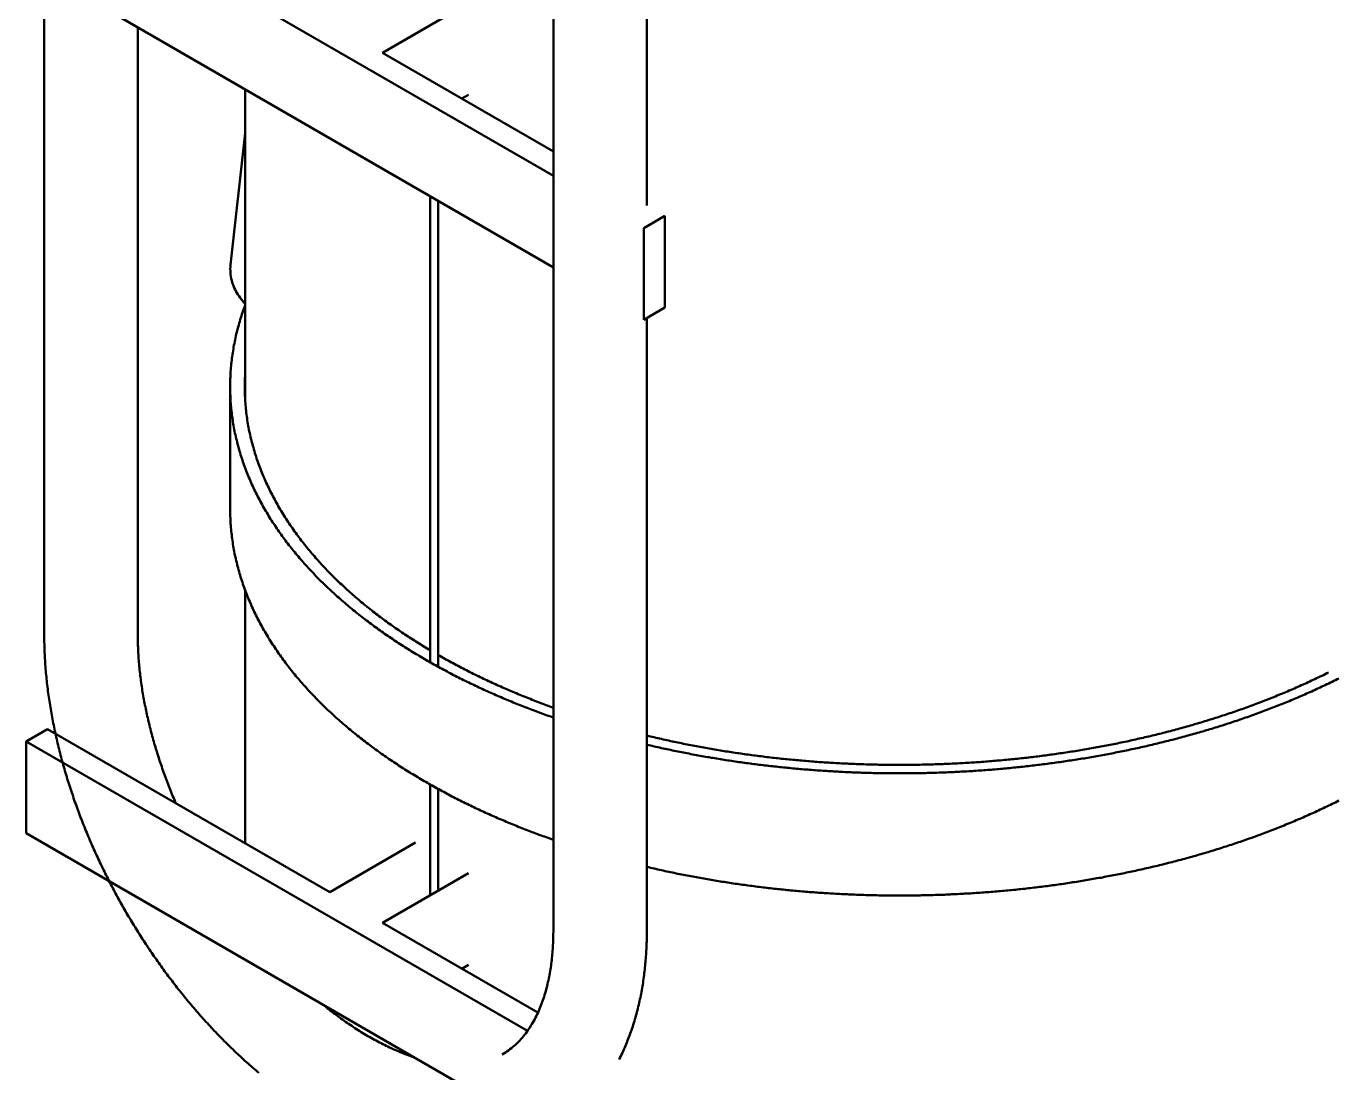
# Model space of a CAD drawing. Header units: millimetres. Extents: x 0 to 594, y 0 to 420.
# Drawn here: x 453.99 to 489.08, y 211.84 to 239.8 of the extents above; entities that cross this region are included whole.
import ezdxf

# ---------------------------------------------------------------- set-up
doc = ezdxf.new("R2010")
doc.units = ezdxf.units.MM
doc.layers.add('01-VISIBLE', color=7, linetype='CONTINUOUS', lineweight=50)

msp = doc.modelspace()

# ---------------------------------------------------------------- linework, layer by layer
at = {"layer": '01-VISIBLE'}
for p, q in [((454.469, 223.508), (454.469, 260.583)), ((468.081, 252.724), (468.081, 215.65)), ((470.581, 252.724), (470.581, 235.017)), ((453.987, 243.944), (468.081, 235.807)), ((453.987, 241.495), (468.081, 233.357)), ((463.515, 239.096), (465.813, 240.423)), ((456.969, 223.508), (456.969, 239.773)), ((463.515, 239.096), (468.081, 236.46)), ((459.839, 229.833), (459.839, 238.116)), ((465.636, 237.871), (465.813, 237.973)), ((459.839, 236.947), (459.45, 233.427)), ((464.791, 222.805), (464.791, 235.257)), ((465.003, 222.686), (465.003, 235.134)), ((470.498, 234.411), (471.063, 234.738)), ((471.063, 232.289), (471.063, 234.738)), ((470.498, 231.962), (470.498, 234.411)), ((470.498, 231.962), (471.063, 232.289)), ((470.581, 232.01), (470.581, 215.65)), ((459.439, 226.909), (459.439, 230.175)), ((459.839, 217.966), (459.839, 224.736)), ((453.987, 220.691), (454.552, 221.018)), ((454.552, 221.018), (462.101, 216.66)), ((453.987, 218.242), (453.987, 220.691)), ((453.987, 220.691), (467.388, 212.954)), ((464.791, 216.58), (464.791, 219.539)), ((465.003, 216.702), (465.003, 219.42)), ((453.987, 218.242), (470.498, 208.709)), ((462.101, 216.66), (464.399, 217.987)), ((463.515, 215.844), (465.813, 217.17)), ((463.515, 215.844), (467.669, 213.445)), ((465.636, 214.619), (465.813, 214.721))]:
    msp.add_line(p, q, dxfattribs=at)
for points in [[(459.839, 232.383), (459.804, 232.422), (459.77, 232.462), (459.738, 232.503), (459.706, 232.544), (459.676, 232.587), (459.648, 232.631), (459.621, 232.676), (459.595, 232.721), (459.571, 232.768), (459.549, 232.815), (459.529, 232.863), (459.511, 232.912), (459.495, 232.962), (459.48, 233.012), (459.468, 233.063), (459.459, 233.114), (459.451, 233.166), (459.446, 233.218), (459.444, 233.27), (459.443, 233.323), (459.445, 233.375), (459.45, 233.427)], [(459.839, 232.347), (459.821, 232.3), (459.804, 232.252), (459.788, 232.205), (459.771, 232.157), (459.755, 232.109), (459.74, 232.061), (459.724, 232.013), (459.709, 231.965), (459.695, 231.916), (459.681, 231.868), (459.667, 231.819), (459.654, 231.771), (459.641, 231.722), (459.628, 231.673), (459.616, 231.624), (459.604, 231.575), (459.592, 231.526), (459.581, 231.477), (459.571, 231.427), (459.561, 231.378), (459.551, 231.328), (459.541, 231.279), (459.532, 231.229), (459.524, 231.179), (459.515, 231.13), (459.508, 231.08), (459.5, 231.03), (459.493, 230.98), (459.487, 230.93), (459.481, 230.88), (459.475, 230.83), (459.469, 230.779), (459.465, 230.729), (459.46, 230.679), (459.456, 230.629), (459.452, 230.578), (459.449, 230.528), (459.447, 230.477), (459.444, 230.427), (459.442, 230.377), (459.441, 230.326), (459.44, 230.276), (459.439, 230.225), (459.439, 230.175)], [(459.839, 230.516), (459.836, 230.459), (459.833, 230.402), (459.831, 230.346), (459.83, 230.289), (459.829, 230.232), (459.829, 230.175)], [(459.439, 230.175), (459.439, 230.125), (459.44, 230.075), (459.441, 230.025), (459.442, 229.975), (459.444, 229.925), (459.446, 229.875), (459.449, 229.825), (459.452, 229.775), (459.456, 229.725), (459.46, 229.675), (459.464, 229.625), (459.469, 229.575), (459.474, 229.526), (459.48, 229.476), (459.486, 229.426), (459.492, 229.377), (459.499, 229.327), (459.506, 229.278), (459.514, 229.228), (459.522, 229.179), (459.531, 229.13), (459.539, 229.08), (459.549, 229.031), (459.558, 228.982), (459.568, 228.933), (459.579, 228.884), (459.59, 228.835), (459.601, 228.787), (459.613, 228.738), (459.625, 228.689), (459.637, 228.641), (459.65, 228.593), (459.663, 228.544), (459.676, 228.496), (459.69, 228.448), (459.705, 228.4), (459.719, 228.352), (459.734, 228.305), (459.75, 228.257), (459.765, 228.21), (459.781, 228.162), (459.798, 228.115), (459.815, 228.068), (459.832, 228.021), (459.849, 227.974), (459.867, 227.927), (459.885, 227.881), (459.904, 227.834), (459.923, 227.788), (459.942, 227.742), (459.961, 227.696), (459.981, 227.65), (460.001, 227.604), (460.022, 227.558), (460.043, 227.513), (460.064, 227.468), (460.085, 227.422), (460.107, 227.377), (460.129, 227.332), (460.151, 227.288), (460.174, 227.243), (460.197, 227.199), (460.22, 227.154), (460.244, 227.11), (460.268, 227.066), (460.292, 227.022), (460.316, 226.979), (460.341, 226.935), (460.366, 226.892), (460.391, 226.849), (460.417, 226.806), (460.442, 226.763), (460.468, 226.72), (460.495, 226.678), (460.521, 226.635), (460.548, 226.593), (460.575, 226.551), (460.603, 226.509), (460.63, 226.467), (460.658, 226.426), (460.686, 226.384), (460.714, 226.343), (460.743, 226.302), (460.772, 226.261), (460.801, 226.221), (460.83, 226.18), (460.86, 226.14), (460.889, 226.099), (460.919, 226.059), (460.949, 226.019), (460.98, 225.98), (461.01, 225.94), (461.041, 225.901), (461.072, 225.861), (461.104, 225.822), (461.135, 225.784), (461.167, 225.745), (461.199, 225.706), (461.231, 225.668), (461.263, 225.63), (461.295, 225.592), (461.328, 225.554), (461.361, 225.516), (461.394, 225.478), (461.427, 225.441), (461.46, 225.404), (461.494, 225.367), (461.528, 225.33), (461.562, 225.293), (461.596, 225.256), (461.63, 225.22), (461.665, 225.184), (461.699, 225.148), (461.734, 225.112), (461.769, 225.076), (461.804, 225.04), (461.839, 225.005), (461.875, 224.97), (461.91, 224.935), (461.946, 224.9), (461.982, 224.865), (462.018, 224.83), (462.055, 224.796), (462.091, 224.761), (462.127, 224.727), (462.164, 224.693), (462.201, 224.659), (462.238, 224.626), (462.275, 224.592), (462.312, 224.559), (462.35, 224.526), (462.387, 224.493), (462.425, 224.46), (462.463, 224.427), (462.501, 224.394), (462.539, 224.362), (462.577, 224.33), (462.615, 224.297), (462.654, 224.265), (462.692, 224.234), (462.731, 224.202), (462.77, 224.17), (462.809, 224.139), (462.848, 224.108), (462.887, 224.077), (462.926, 224.046), (462.966, 224.015), (463.005, 223.984), (463.045, 223.954), (463.085, 223.924), (463.125, 223.893), (463.165, 223.863), (463.205, 223.833), (463.245, 223.804), (463.285, 223.774), (463.326, 223.745), (463.366, 223.715), (463.407, 223.686), (463.448, 223.657), (463.488, 223.628), (463.529, 223.599), (463.57, 223.571), (463.611, 223.542), (463.653, 223.514), (463.694, 223.486), (463.735, 223.458), (463.777, 223.43), (463.818, 223.402), (463.86, 223.374), (463.902, 223.347), (463.944, 223.319), (463.986, 223.292), (464.028, 223.265), (464.07, 223.238), (464.112, 223.211), (464.154, 223.185), (464.197, 223.158), (464.239, 223.132), (464.282, 223.105), (464.324, 223.079), (464.367, 223.053), (464.41, 223.027), (464.453, 223.002), (464.496, 222.976), (464.539, 222.95), (464.582, 222.925), (464.625, 222.9), (464.668, 222.875), (464.712, 222.85), (464.755, 222.825), (464.799, 222.8), (464.842, 222.775), (464.886, 222.751), (464.929, 222.727), (464.973, 222.702), (465.017, 222.678), (465.061, 222.654), (465.105, 222.631), (465.149, 222.607), (465.193, 222.583), (465.237, 222.56), (465.281, 222.536), (465.326, 222.513), (465.37, 222.49), (465.415, 222.467), (465.459, 222.444), (465.504, 222.421), (465.548, 222.399), (465.593, 222.376), (465.638, 222.354), (465.682, 222.332), (465.727, 222.31), (465.772, 222.288), (465.817, 222.266), (465.862, 222.244), (465.907, 222.222), (465.952, 222.201), (465.998, 222.179), (466.043, 222.158), (466.088, 222.137), (466.133, 222.116), (466.179, 222.095), (466.224, 222.074), (466.27, 222.053), (466.315, 222.032), (466.361, 222.012), (466.407, 221.991), (466.452, 221.971), (466.498, 221.951), (466.544, 221.931), (466.59, 221.911), (466.636, 221.891), (466.682, 221.871), (466.728, 221.852), (466.774, 221.832), (466.82, 221.813), (466.866, 221.794), (466.912, 221.774), (466.959, 221.755), (467.005, 221.736), (467.051, 221.717), (467.098, 221.699), (467.144, 221.68), (467.19, 221.662), (467.237, 221.643), (467.283, 221.625), (467.33, 221.607), (467.377, 221.589), (467.423, 221.571), (467.47, 221.553), (467.517, 221.535), (467.564, 221.517), (467.61, 221.5), (467.657, 221.482), (467.704, 221.465), (467.751, 221.448), (467.798, 221.43), (467.845, 221.413), (467.892, 221.396), (467.939, 221.38), (467.986, 221.363), (468.034, 221.346), (468.081, 221.33)], [(459.829, 230.175), (459.829, 230.125), (459.83, 230.074), (459.831, 230.024), (459.832, 229.974), (459.834, 229.924), (459.837, 229.874), (459.839, 229.824), (459.843, 229.774), (459.846, 229.724), (459.85, 229.674), (459.855, 229.624), (459.86, 229.574), (459.865, 229.525), (459.871, 229.475), (459.877, 229.425), (459.884, 229.375), (459.891, 229.326), (459.898, 229.276), (459.906, 229.227), (459.914, 229.177), (459.923, 229.128), (459.932, 229.079), (459.942, 229.029), (459.951, 228.98), (459.962, 228.931), (459.972, 228.882), (459.984, 228.833), (459.995, 228.785), (460.007, 228.736), (460.019, 228.687), (460.032, 228.639), (460.045, 228.591), (460.059, 228.542), (460.072, 228.494), (460.087, 228.446), (460.101, 228.398), (460.116, 228.35), (460.132, 228.303), (460.147, 228.255), (460.163, 228.208), (460.18, 228.16), (460.197, 228.113), (460.214, 228.066), (460.232, 228.019), (460.249, 227.972), (460.268, 227.926), (460.286, 227.879), (460.305, 227.833), (460.324, 227.786), (460.344, 227.74), (460.364, 227.694), (460.384, 227.649), (460.405, 227.603), (460.426, 227.557), (460.447, 227.512), (460.469, 227.467), (460.491, 227.422), (460.513, 227.377), (460.535, 227.332), (460.558, 227.287), (460.581, 227.243), (460.605, 227.199), (460.629, 227.154), (460.653, 227.11), (460.677, 227.067), (460.701, 227.023), (460.726, 226.98), (460.752, 226.936), (460.777, 226.893), (460.803, 226.85), (460.829, 226.807), (460.855, 226.765), (460.882, 226.722), (460.908, 226.68), (460.936, 226.638), (460.963, 226.596), (460.991, 226.554), (461.018, 226.512), (461.046, 226.471), (461.075, 226.429), (461.103, 226.388), (461.132, 226.347), (461.161, 226.306), (461.191, 226.266), (461.22, 226.225), (461.25, 226.185), (461.28, 226.145), (461.31, 226.105), (461.341, 226.065), (461.372, 226.026), (461.402, 225.986), (461.434, 225.947), (461.465, 225.908), (461.497, 225.869), (461.528, 225.83), (461.56, 225.791), (461.592, 225.753), (461.625, 225.715), (461.657, 225.677), (461.69, 225.639), (461.723, 225.601), (461.756, 225.564), (461.79, 225.526), (461.823, 225.489), (461.857, 225.452), (461.891, 225.415), (461.925, 225.378), (461.959, 225.342), (461.994, 225.305), (462.028, 225.269), (462.063, 225.233), (462.098, 225.197), (462.133, 225.162), (462.169, 225.126), (462.204, 225.091), (462.24, 225.055), (462.276, 225.02), (462.312, 224.985), (462.348, 224.951), (462.384, 224.916), (462.421, 224.882), (462.457, 224.848), (462.494, 224.813), (462.531, 224.78), (462.568, 224.746), (462.605, 224.712), (462.642, 224.679), (462.68, 224.646), (462.717, 224.612), (462.755, 224.58), (462.793, 224.547), (462.831, 224.514), (462.869, 224.482), (462.908, 224.449), (462.946, 224.417), (462.985, 224.385), (463.023, 224.353), (463.062, 224.322), (463.101, 224.29), (463.14, 224.259), (463.179, 224.227), (463.219, 224.196), (463.258, 224.165), (463.298, 224.135), (463.337, 224.104), (463.377, 224.074), (463.417, 224.043), (463.457, 224.013), (463.497, 223.983), (463.537, 223.953), (463.578, 223.924), (463.618, 223.894), (463.659, 223.865), (463.699, 223.835), (463.74, 223.806), (463.781, 223.777), (463.822, 223.748), (463.863, 223.72), (463.904, 223.691), (463.946, 223.663), (463.987, 223.634), (464.028, 223.606), (464.07, 223.578), (464.112, 223.55), (464.153, 223.523), (464.195, 223.495), (464.237, 223.468), (464.279, 223.44), (464.321, 223.413), (464.364, 223.386), (464.406, 223.359), (464.448, 223.333), (464.491, 223.306), (464.533, 223.28), (464.576, 223.253), (464.619, 223.227), (464.662, 223.201), (464.704, 223.175), (464.747, 223.15), (464.791, 223.124)], [(459.439, 226.909), (459.439, 226.859), (459.44, 226.809), (459.441, 226.759), (459.442, 226.709), (459.444, 226.659), (459.446, 226.609), (459.449, 226.559), (459.452, 226.509), (459.456, 226.459), (459.46, 226.409), (459.464, 226.359), (459.469, 226.309), (459.474, 226.26), (459.48, 226.21), (459.486, 226.16), (459.492, 226.111), (459.499, 226.061), (459.506, 226.012), (459.514, 225.962), (459.522, 225.913), (459.531, 225.864), (459.539, 225.814), (459.549, 225.765), (459.558, 225.716), (459.568, 225.667), (459.579, 225.618), (459.59, 225.569), (459.601, 225.521), (459.613, 225.472), (459.625, 225.424), (459.637, 225.375), (459.65, 225.327), (459.663, 225.278), (459.676, 225.23), (459.69, 225.182), (459.705, 225.134), (459.719, 225.086), (459.734, 225.039), (459.75, 224.991), (459.765, 224.944), (459.781, 224.896), (459.798, 224.849), (459.815, 224.802), (459.832, 224.755), (459.849, 224.708), (459.867, 224.661), (459.885, 224.615), (459.904, 224.568), (459.923, 224.522), (459.942, 224.476), (459.961, 224.43), (459.981, 224.384), (460.001, 224.338), (460.022, 224.292), (460.043, 224.247), (460.064, 224.202), (460.085, 224.156), (460.107, 224.111), (460.129, 224.066), (460.151, 224.022), (460.174, 223.977), (460.197, 223.933), (460.22, 223.888), (460.244, 223.844), (460.268, 223.8), (460.292, 223.756), (460.316, 223.713), (460.341, 223.669), (460.366, 223.626), (460.391, 223.583), (460.417, 223.54), (460.442, 223.497), (460.468, 223.454), (460.495, 223.412), (460.521, 223.369), (460.548, 223.327), (460.575, 223.285), (460.603, 223.243), (460.63, 223.201), (460.658, 223.16), (460.686, 223.118), (460.714, 223.077), (460.743, 223.036), (460.772, 222.995), (460.801, 222.955), (460.83, 222.914), (460.86, 222.874), (460.889, 222.833), (460.919, 222.793), (460.949, 222.753), (460.98, 222.714), (461.01, 222.674), (461.041, 222.635), (461.072, 222.596), (461.104, 222.556), (461.135, 222.518), (461.167, 222.479), (461.199, 222.44), (461.231, 222.402), (461.263, 222.364), (461.295, 222.326), (461.328, 222.288), (461.361, 222.25), (461.394, 222.212), (461.427, 222.175), (461.46, 222.138), (461.494, 222.101), (461.528, 222.064), (461.562, 222.027), (461.596, 221.99), (461.63, 221.954), (461.665, 221.918), (461.699, 221.882), (461.734, 221.846), (461.769, 221.81), (461.804, 221.774), (461.839, 221.739), (461.875, 221.704), (461.91, 221.669), (461.946, 221.634), (461.982, 221.599), (462.018, 221.564), (462.055, 221.53), (462.091, 221.495), (462.127, 221.461), (462.164, 221.427), (462.201, 221.393), (462.238, 221.36), (462.275, 221.326), (462.312, 221.293), (462.35, 221.26), (462.387, 221.227), (462.425, 221.194), (462.463, 221.161), (462.501, 221.128), (462.539, 221.096), (462.577, 221.064), (462.615, 221.031), (462.654, 220.999), (462.692, 220.968), (462.731, 220.936), (462.77, 220.904), (462.809, 220.873), (462.848, 220.842), (462.887, 220.811), (462.926, 220.78), (462.966, 220.749), (463.005, 220.718), (463.045, 220.688), (463.085, 220.658), (463.125, 220.627), (463.165, 220.597), (463.205, 220.567), (463.245, 220.538), (463.285, 220.508), (463.326, 220.479), (463.366, 220.449), (463.407, 220.42), (463.448, 220.391), (463.488, 220.362), (463.529, 220.333), (463.57, 220.305), (463.611, 220.276), (463.653, 220.248), (463.694, 220.22), (463.735, 220.192), (463.777, 220.164), (463.818, 220.136), (463.86, 220.108), (463.902, 220.081), (463.944, 220.053), (463.986, 220.026), (464.028, 219.999), (464.07, 219.972), (464.112, 219.945), (464.154, 219.919), (464.197, 219.892), (464.239, 219.866), (464.282, 219.839), (464.324, 219.813), (464.367, 219.787), (464.41, 219.761), (464.453, 219.736), (464.496, 219.71), (464.539, 219.684), (464.582, 219.659), (464.625, 219.634), (464.668, 219.609), (464.712, 219.584), (464.755, 219.559), (464.799, 219.534), (464.842, 219.51), (464.886, 219.485), (464.929, 219.461), (464.973, 219.436), (465.017, 219.412), (465.061, 219.388), (465.105, 219.365), (465.149, 219.341), (465.193, 219.317), (465.237, 219.294), (465.281, 219.27), (465.326, 219.247), (465.37, 219.224), (465.415, 219.201), (465.459, 219.178), (465.504, 219.155), (465.548, 219.133), (465.593, 219.11), (465.638, 219.088), (465.682, 219.066), (465.727, 219.044), (465.772, 219.022), (465.817, 219), (465.862, 218.978), (465.907, 218.956), (465.952, 218.935), (465.998, 218.913), (466.043, 218.892), (466.088, 218.871), (466.133, 218.85), (466.179, 218.829), (466.224, 218.808), (466.27, 218.787), (466.315, 218.766), (466.361, 218.746), (466.407, 218.725), (466.452, 218.705), (466.498, 218.685), (466.544, 218.665), (466.59, 218.645), (466.636, 218.625), (466.682, 218.605), (466.728, 218.586), (466.774, 218.566), (466.82, 218.547), (466.866, 218.528), (466.912, 218.508), (466.959, 218.489), (467.005, 218.47), (467.051, 218.451), (467.098, 218.433), (467.144, 218.414), (467.19, 218.396), (467.237, 218.377), (467.283, 218.359), (467.33, 218.341), (467.377, 218.323), (467.423, 218.305), (467.47, 218.287), (467.517, 218.269), (467.564, 218.251), (467.61, 218.234), (467.657, 218.216), (467.704, 218.199), (467.751, 218.182), (467.798, 218.164), (467.845, 218.147), (467.892, 218.13), (467.939, 218.114), (467.986, 218.097), (468.034, 218.08), (468.081, 218.064)], [(460.205, 211.836), (460.163, 211.871), (460.121, 211.907), (460.08, 211.942), (460.039, 211.978), (459.998, 212.014), (459.957, 212.05), (459.916, 212.086), (459.875, 212.122), (459.834, 212.159), (459.794, 212.196), (459.754, 212.233), (459.713, 212.27), (459.673, 212.307), (459.634, 212.344), (459.594, 212.382), (459.554, 212.419), (459.515, 212.457), (459.476, 212.495), (459.436, 212.533), (459.397, 212.571), (459.358, 212.609), (459.32, 212.648), (459.281, 212.686), (459.243, 212.725), (459.204, 212.764), (459.166, 212.803), (459.128, 212.842), (459.09, 212.882), (459.052, 212.921), (459.015, 212.961), (458.977, 213), (458.94, 213.04), (458.903, 213.08), (458.866, 213.12), (458.829, 213.16), (458.792, 213.201), (458.755, 213.241), (458.719, 213.282), (458.682, 213.323), (458.646, 213.363), (458.61, 213.404), (458.574, 213.446), (458.538, 213.487), (458.502, 213.528), (458.467, 213.57), (458.432, 213.611), (458.396, 213.653), (458.361, 213.695), (458.326, 213.737), (458.291, 213.779), (458.257, 213.821), (458.222, 213.863), (458.188, 213.905), (458.153, 213.948), (458.119, 213.99), (458.085, 214.033), (458.051, 214.076), (458.017, 214.119), (457.984, 214.162), (457.95, 214.205), (457.917, 214.248), (457.884, 214.292), (457.851, 214.335), (457.818, 214.379), (457.785, 214.422), (457.752, 214.466), (457.72, 214.51), (457.687, 214.554), (457.655, 214.598), (457.623, 214.642), (457.591, 214.687), (457.559, 214.731), (457.528, 214.775), (457.496, 214.82), (457.465, 214.865), (457.434, 214.909), (457.402, 214.954), (457.371, 214.999), (457.341, 215.044), (457.31, 215.09), (457.279, 215.135), (457.249, 215.18), (457.219, 215.226), (457.188, 215.271), (457.158, 215.317), (457.129, 215.363), (457.099, 215.408), (457.069, 215.454), (457.04, 215.5), (457.011, 215.546), (456.981, 215.592), (456.952, 215.639), (456.924, 215.685), (456.895, 215.732), (456.866, 215.778), (456.838, 215.825), (456.81, 215.871), (456.781, 215.918), (456.753, 215.965), (456.725, 216.012), (456.698, 216.059), (456.67, 216.106), (456.643, 216.153), (456.615, 216.201), (456.588, 216.248), (456.561, 216.296), (456.534, 216.343), (456.508, 216.391), (456.481, 216.438), (456.455, 216.486), (456.428, 216.534), (456.402, 216.582), (456.376, 216.63), (456.35, 216.678), (456.325, 216.726), (456.299, 216.775), (456.274, 216.823), (456.248, 216.871), (456.223, 216.92), (456.198, 216.968), (456.174, 217.017), (456.149, 217.066), (456.124, 217.115), (456.1, 217.163), (456.076, 217.212), (456.052, 217.261), (456.028, 217.31), (456.004, 217.36), (455.981, 217.409), (455.957, 217.458), (455.934, 217.508), (455.911, 217.557), (455.888, 217.607), (455.865, 217.656), (455.842, 217.706), (455.82, 217.756), (455.797, 217.805), (455.775, 217.855), (455.753, 217.905), (455.731, 217.955), (455.709, 218.005), (455.688, 218.056), (455.666, 218.106), (455.645, 218.156), (455.624, 218.207), (455.603, 218.257), (455.582, 218.307), (455.562, 218.358), (455.541, 218.409), (455.521, 218.459), (455.501, 218.51), (455.481, 218.561), (455.461, 218.612), (455.441, 218.663), (455.422, 218.714), (455.403, 218.765), (455.384, 218.816), (455.365, 218.867), (455.346, 218.919), (455.327, 218.97), (455.309, 219.021), (455.29, 219.073), (455.272, 219.124), (455.254, 219.176), (455.237, 219.227), (455.219, 219.279), (455.202, 219.331), (455.184, 219.383), (455.167, 219.435), (455.15, 219.487), (455.134, 219.538), (455.117, 219.591), (455.101, 219.643), (455.085, 219.695), (455.069, 219.747), (455.053, 219.799), (455.037, 219.852), (455.022, 219.904), (455.006, 219.956), (454.991, 220.009), (454.977, 220.061), (454.962, 220.114), (454.947, 220.167), (454.933, 220.219), (454.919, 220.272), (454.905, 220.325), (454.891, 220.378), (454.878, 220.431), (454.864, 220.484), (454.851, 220.537), (454.838, 220.59), (454.825, 220.643), (454.813, 220.696), (454.8, 220.749), (454.788, 220.802), (454.776, 220.856), (454.765, 220.909), (454.753, 220.962), (454.742, 221.016), (454.731, 221.069), (454.72, 221.123), (454.709, 221.176), (454.698, 221.23), (454.688, 221.283), (454.678, 221.337), (454.668, 221.391), (454.659, 221.445), (454.649, 221.498), (454.64, 221.552), (454.631, 221.606), (454.622, 221.66), (454.614, 221.714), (454.605, 221.768), (454.597, 221.822), (454.589, 221.876), (454.582, 221.93), (454.574, 221.984), (454.567, 222.038), (454.56, 222.092), (454.554, 222.147), (454.547, 222.201), (454.541, 222.255), (454.535, 222.309), (454.529, 222.364), (454.524, 222.418), (454.519, 222.472), (454.514, 222.527), (454.509, 222.581), (454.505, 222.636), (454.5, 222.69), (454.496, 222.745), (454.493, 222.799), (454.489, 222.853), (454.486, 222.908), (454.483, 222.963), (454.481, 223.017), (454.478, 223.072), (454.476, 223.126), (454.474, 223.181), (454.473, 223.235), (454.471, 223.29), (454.47, 223.345), (454.47, 223.399), (454.469, 223.454), (454.469, 223.508)], [(456.969, 223.508), (456.969, 223.458), (456.97, 223.408), (456.97, 223.358), (456.972, 223.308), (456.973, 223.257), (456.975, 223.207), (456.977, 223.157), (456.979, 223.107), (456.982, 223.057), (456.984, 223.007), (456.988, 222.957), (456.991, 222.906), (456.995, 222.856), (456.999, 222.806), (457.003, 222.756), (457.008, 222.706), (457.013, 222.656), (457.018, 222.606), (457.023, 222.556), (457.029, 222.507), (457.034, 222.457), (457.041, 222.407), (457.047, 222.357), (457.053, 222.307), (457.06, 222.258), (457.067, 222.208), (457.075, 222.158), (457.082, 222.109), (457.09, 222.059), (457.098, 222.009), (457.107, 221.96), (457.115, 221.91), (457.124, 221.861), (457.133, 221.812), (457.142, 221.762), (457.151, 221.713), (457.161, 221.664), (457.171, 221.614), (457.181, 221.565), (457.191, 221.516), (457.202, 221.467), (457.212, 221.418), (457.223, 221.369), (457.234, 221.32), (457.246, 221.271), (457.257, 221.222), (457.269, 221.173), (457.281, 221.125), (457.293, 221.076), (457.306, 221.027), (457.318, 220.979), (457.331, 220.93), (457.344, 220.882), (457.357, 220.833), (457.37, 220.785), (457.384, 220.736), (457.397, 220.688), (457.411, 220.64), (457.425, 220.592), (457.44, 220.543), (457.454, 220.495), (457.469, 220.447), (457.484, 220.399), (457.499, 220.351), (457.514, 220.304), (457.529, 220.256), (457.545, 220.208), (457.56, 220.16), (457.576, 220.113), (457.592, 220.065), (457.609, 220.018), (457.625, 219.97), (457.642, 219.923), (457.658, 219.875), (457.675, 219.828), (457.692, 219.781), (457.71, 219.734), (457.727, 219.687), (457.745, 219.64), (457.762, 219.593), (457.78, 219.546), (457.798, 219.499), (457.817, 219.452), (457.835, 219.406), (457.854, 219.359), (457.872, 219.312), (457.891, 219.266), (457.91, 219.219), (457.93, 219.173), (457.949, 219.127), (457.969, 219.08), (457.988, 219.034)], [(465.003, 223), (465.047, 222.975), (465.091, 222.95), (465.135, 222.925), (465.179, 222.901), (465.223, 222.876), (465.267, 222.852), (465.312, 222.827), (465.356, 222.803), (465.401, 222.779), (465.445, 222.755), (465.49, 222.732), (465.534, 222.708), (465.579, 222.684), (465.624, 222.661), (465.669, 222.638), (465.714, 222.615), (465.759, 222.592), (465.804, 222.569), (465.849, 222.546), (465.895, 222.523), (465.94, 222.501), (465.985, 222.478), (466.031, 222.456), (466.076, 222.434), (466.122, 222.412), (466.167, 222.39), (466.213, 222.368), (466.259, 222.347), (466.304, 222.325), (466.35, 222.304), (466.396, 222.283), (466.442, 222.261), (466.488, 222.24), (466.534, 222.219), (466.58, 222.199), (466.626, 222.178), (466.672, 222.157), (466.719, 222.137), (466.765, 222.117), (466.811, 222.096), (466.858, 222.076), (466.904, 222.056), (466.951, 222.037), (466.997, 222.017), (467.044, 221.997), (467.091, 221.978), (467.137, 221.958), (467.184, 221.939), (467.231, 221.92), (467.278, 221.901), (467.325, 221.882), (467.372, 221.863), (467.419, 221.844), (467.466, 221.826), (467.513, 221.807), (467.56, 221.789), (467.607, 221.77), (467.654, 221.752), (467.701, 221.734), (467.749, 221.716), (467.796, 221.699), (467.843, 221.681), (467.891, 221.663), (467.938, 221.646), (467.986, 221.628), (468.033, 221.611), (468.081, 221.594)], [(470.581, 220.849), (470.63, 220.837), (470.678, 220.825), (470.727, 220.814), (470.776, 220.802), (470.825, 220.791), (470.874, 220.78), (470.923, 220.768), (470.971, 220.757), (471.02, 220.746), (471.069, 220.736), (471.118, 220.725), (471.167, 220.714), (471.216, 220.703), (471.265, 220.693), (471.314, 220.682), (471.363, 220.672), (471.412, 220.662), (471.461, 220.652), (471.511, 220.642), (471.56, 220.632), (471.609, 220.622), (471.658, 220.612), (471.707, 220.602), (471.756, 220.593), (471.806, 220.583), (471.855, 220.574), (471.904, 220.565), (471.953, 220.555), (472.003, 220.546), (472.052, 220.537), (472.101, 220.528), (472.151, 220.519), (472.2, 220.51), (472.249, 220.502), (472.299, 220.493), (472.348, 220.485), (472.398, 220.476), (472.447, 220.468), (472.496, 220.46), (472.546, 220.451), (472.595, 220.443), (472.645, 220.435), (472.694, 220.427), (472.744, 220.42), (472.793, 220.412), (472.843, 220.404), (472.893, 220.397), (472.942, 220.389), (472.992, 220.382), (473.041, 220.374), (473.091, 220.367), (473.141, 220.36), (473.19, 220.353), (473.24, 220.346), (473.29, 220.339), (473.339, 220.333), (473.389, 220.326), (473.439, 220.319), (473.488, 220.313), (473.538, 220.306), (473.588, 220.3), (473.637, 220.294), (473.687, 220.288), (473.737, 220.281), (473.787, 220.275), (473.837, 220.27), (473.886, 220.264), (473.936, 220.258), (473.986, 220.252), (474.036, 220.247), (474.086, 220.241), (474.135, 220.236), (474.185, 220.231), (474.235, 220.225), (474.285, 220.22), (474.335, 220.215), (474.385, 220.21), (474.435, 220.205), (474.485, 220.2), (474.534, 220.196), (474.584, 220.191), (474.634, 220.187), (474.684, 220.182), (474.734, 220.178), (474.784, 220.173), (474.834, 220.169), (474.884, 220.165), (474.934, 220.161), (474.984, 220.157), (475.034, 220.153), (475.084, 220.149), (475.134, 220.146), (475.184, 220.142), (475.234, 220.139), (475.284, 220.135), (475.334, 220.132), (475.384, 220.128), (475.434, 220.125), (475.484, 220.122), (475.534, 220.119), (475.584, 220.116), (475.634, 220.113), (475.684, 220.111), (475.734, 220.108), (475.784, 220.105), (475.834, 220.103), (475.885, 220.1), (475.935, 220.098), (475.985, 220.096), (476.035, 220.093), (476.085, 220.091), (476.135, 220.089), (476.185, 220.087), (476.235, 220.085), (476.285, 220.084), (476.335, 220.082), (476.385, 220.08), (476.436, 220.079), (476.486, 220.077), (476.536, 220.076), (476.586, 220.075), (476.636, 220.073), (476.686, 220.072), (476.736, 220.071), (476.786, 220.07), (476.837, 220.069), (476.887, 220.069), (476.937, 220.068), (476.987, 220.067), (477.037, 220.067), (477.087, 220.066), (477.137, 220.066), (477.187, 220.066), (477.238, 220.065), (477.288, 220.065), (477.338, 220.065), (477.388, 220.065), (477.438, 220.065), (477.488, 220.066), (477.538, 220.066), (477.589, 220.066), (477.639, 220.067), (477.689, 220.067), (477.739, 220.068), (477.789, 220.069), (477.839, 220.069), (477.889, 220.07), (477.939, 220.071), (477.99, 220.072), (478.04, 220.073), (478.09, 220.075), (478.14, 220.076), (478.19, 220.077), (478.24, 220.079), (478.29, 220.08), (478.34, 220.082), (478.39, 220.084), (478.441, 220.085), (478.491, 220.087), (478.541, 220.089), (478.591, 220.091), (478.641, 220.093), (478.691, 220.095), (478.741, 220.098), (478.791, 220.1), (478.841, 220.103), (478.891, 220.105), (478.941, 220.108), (478.991, 220.11), (479.041, 220.113), (479.092, 220.116), (479.142, 220.119), (479.192, 220.122), (479.242, 220.125), (479.292, 220.128), (479.342, 220.132), (479.392, 220.135), (479.442, 220.138), (479.492, 220.142), (479.542, 220.146), (479.592, 220.149), (479.642, 220.153), (479.692, 220.157), (479.742, 220.161), (479.792, 220.165), (479.842, 220.169), (479.892, 220.173), (479.942, 220.178), (479.991, 220.182), (480.041, 220.186), (480.091, 220.191), (480.141, 220.196), (480.191, 220.2), (480.241, 220.205), (480.291, 220.21), (480.341, 220.215), (480.391, 220.22), (480.441, 220.225), (480.49, 220.23), (480.54, 220.236), (480.59, 220.241), (480.64, 220.247), (480.69, 220.252), (480.74, 220.258), (480.789, 220.264), (480.839, 220.269), (480.889, 220.275), (480.939, 220.281), (480.988, 220.287), (481.038, 220.293), (481.088, 220.3), (481.138, 220.306), (481.187, 220.312), (481.237, 220.319), (481.287, 220.326), (481.337, 220.332), (481.386, 220.339), (481.436, 220.346), (481.486, 220.353), (481.535, 220.36), (481.585, 220.367), (481.634, 220.374), (481.684, 220.381), (481.734, 220.389), (481.783, 220.396), (481.833, 220.404), (481.882, 220.412), (481.932, 220.419), (481.981, 220.427), (482.031, 220.435), (482.08, 220.443), (482.13, 220.451), (482.179, 220.459), (482.229, 220.467), (482.278, 220.476), (482.328, 220.484), (482.377, 220.493), (482.426, 220.501), (482.476, 220.51), (482.525, 220.519), (482.574, 220.528), (482.624, 220.537), (482.673, 220.546), (482.722, 220.555), (482.772, 220.564), (482.821, 220.573), (482.87, 220.583), (482.919, 220.592), (482.969, 220.602), (483.018, 220.612), (483.067, 220.621), (483.116, 220.631), (483.165, 220.641), (483.214, 220.651), (483.263, 220.662), (483.312, 220.672), (483.361, 220.682), (483.411, 220.693), (483.46, 220.703), (483.509, 220.714), (483.558, 220.724), (483.606, 220.735), (483.655, 220.746), (483.704, 220.757), (483.753, 220.768), (483.802, 220.779), (483.851, 220.79), (483.9, 220.802), (483.949, 220.813), (483.997, 220.825), (484.046, 220.836), (484.095, 220.848), (484.144, 220.86), (484.192, 220.872), (484.241, 220.884), (484.29, 220.896), (484.338, 220.908), (484.387, 220.92), (484.435, 220.933), (484.484, 220.945), (484.533, 220.958), (484.581, 220.97), (484.63, 220.983), (484.678, 220.996), (484.726, 221.009), (484.775, 221.022), (484.823, 221.035), (484.872, 221.049), (484.92, 221.062), (484.968, 221.075), (485.016, 221.089), (485.065, 221.103), (485.113, 221.116), (485.161, 221.13), (485.209, 221.144), (485.257, 221.158), (485.305, 221.172), (485.354, 221.186), (485.402, 221.201), (485.45, 221.215), (485.498, 221.23), (485.545, 221.244), (485.593, 221.259), (485.641, 221.274), (485.689, 221.289), (485.737, 221.304), (485.785, 221.319), (485.833, 221.334), (485.88, 221.35), (485.928, 221.365), (485.976, 221.381), (486.023, 221.396), (486.071, 221.412), (486.118, 221.428), (486.166, 221.444), (486.213, 221.46), (486.261, 221.476), (486.308, 221.492), (486.356, 221.509), (486.403, 221.525), (486.45, 221.542), (486.498, 221.558), (486.545, 221.575), (486.592, 221.592), (486.639, 221.609), (486.686, 221.626), (486.733, 221.644), (486.78, 221.661), (486.827, 221.678), (486.874, 221.696), (486.921, 221.713), (486.968, 221.731), (487.015, 221.749), (487.062, 221.767), (487.109, 221.785), (487.155, 221.803), (487.202, 221.822), (487.249, 221.84), (487.295, 221.859), (487.342, 221.877), (487.388, 221.896), (487.435, 221.915), (487.481, 221.934), (487.527, 221.953), (487.574, 221.972), (487.62, 221.991), (487.666, 222.011), (487.712, 222.03), (487.759, 222.05), (487.805, 222.07), (487.851, 222.09), (487.897, 222.11), (487.943, 222.13), (487.988, 222.15), (488.034, 222.17), (488.08, 222.191), (488.126, 222.211), (488.171, 222.232), (488.217, 222.253), (488.263, 222.274), (488.308, 222.295), (488.353, 222.316), (488.399, 222.337), (488.444, 222.359), (488.489, 222.38), (488.535, 222.402), (488.58, 222.424), (488.625, 222.445), (488.67, 222.467), (488.715, 222.49), (488.76, 222.512), (488.805, 222.534)], [(470.581, 220.605), (470.63, 220.594), (470.678, 220.582), (470.727, 220.571), (470.776, 220.56), (470.825, 220.549), (470.874, 220.538), (470.923, 220.527), (470.972, 220.516), (471.02, 220.505), (471.069, 220.495), (471.118, 220.484), (471.167, 220.474), (471.216, 220.463), (471.265, 220.453), (471.314, 220.443), (471.364, 220.433), (471.413, 220.423), (471.462, 220.413), (471.511, 220.403), (471.56, 220.393), (471.609, 220.384), (471.658, 220.374), (471.708, 220.365), (471.757, 220.355), (471.806, 220.346), (471.855, 220.337), (471.904, 220.328), (471.954, 220.319), (472.003, 220.31), (472.052, 220.301), (472.102, 220.292), (472.151, 220.284), (472.2, 220.275), (472.25, 220.267), (472.299, 220.258), (472.348, 220.25), (472.398, 220.242), (472.447, 220.233), (472.497, 220.225), (472.546, 220.217), (472.596, 220.21), (472.645, 220.202), (472.695, 220.194), (472.744, 220.186), (472.794, 220.179), (472.843, 220.171), (472.893, 220.164), (472.942, 220.157), (472.992, 220.149), (473.041, 220.142), (473.091, 220.135), (473.141, 220.128), (473.19, 220.122), (473.24, 220.115), (473.289, 220.108), (473.339, 220.101), (473.389, 220.095), (473.438, 220.088), (473.488, 220.082), (473.538, 220.076), (473.587, 220.07), (473.637, 220.063), (473.687, 220.057), (473.737, 220.052), (473.786, 220.046), (473.836, 220.04), (473.886, 220.034), (473.936, 220.029), (473.985, 220.023), (474.035, 220.018), (474.085, 220.012), (474.135, 220.007), (474.185, 220.002), (474.235, 219.997), (474.284, 219.992), (474.334, 219.987), (474.384, 219.982), (474.434, 219.977), (474.484, 219.972), (474.534, 219.968), (474.584, 219.963), (474.633, 219.959), (474.683, 219.954), (474.733, 219.95), (474.783, 219.946), (474.833, 219.942), (474.883, 219.938), (474.933, 219.934), (474.983, 219.93), (475.033, 219.926), (475.083, 219.923), (475.133, 219.919), (475.183, 219.915), (475.233, 219.912), (475.283, 219.909), (475.333, 219.905), (475.383, 219.902), (475.433, 219.899), (475.483, 219.896), (475.533, 219.893), (475.583, 219.89), (475.633, 219.887), (475.683, 219.884), (475.733, 219.882), (475.783, 219.879), (475.833, 219.877), (475.883, 219.874), (475.933, 219.872), (475.983, 219.87), (476.033, 219.868), (476.083, 219.866), (476.133, 219.864), (476.183, 219.862), (476.233, 219.86), (476.283, 219.858), (476.333, 219.856), (476.383, 219.855), (476.433, 219.853), (476.483, 219.852), (476.533, 219.851), (476.583, 219.849), (476.634, 219.848), (476.684, 219.847), (476.734, 219.846), (476.784, 219.845), (476.834, 219.844), (476.884, 219.843), (476.934, 219.843), (476.984, 219.842), (477.034, 219.842), (477.084, 219.841), (477.134, 219.841), (477.184, 219.84), (477.235, 219.84), (477.285, 219.84), (477.335, 219.84), (477.385, 219.84), (477.435, 219.84), (477.485, 219.84), (477.535, 219.841), (477.585, 219.841), (477.635, 219.842), (477.685, 219.842), (477.735, 219.843), (477.786, 219.843), (477.836, 219.844), (477.886, 219.845), (477.936, 219.846), (477.986, 219.847), (478.036, 219.848), (478.086, 219.849), (478.136, 219.85), (478.186, 219.852), (478.236, 219.853), (478.286, 219.855), (478.336, 219.856), (478.386, 219.858), (478.436, 219.86), (478.487, 219.861), (478.537, 219.863), (478.587, 219.865), (478.637, 219.867), (478.687, 219.869), (478.737, 219.872), (478.787, 219.874), (478.837, 219.876), (478.887, 219.879), (478.937, 219.881), (478.987, 219.884), (479.037, 219.887), (479.087, 219.89), (479.137, 219.892), (479.187, 219.895), (479.237, 219.898), (479.287, 219.901), (479.337, 219.905), (479.387, 219.908), (479.437, 219.911), (479.487, 219.915), (479.537, 219.918), (479.587, 219.922), (479.637, 219.926), (479.687, 219.929), (479.737, 219.933), (479.787, 219.937), (479.836, 219.941), (479.886, 219.945), (479.936, 219.949), (479.986, 219.954), (480.036, 219.958), (480.086, 219.963), (480.136, 219.967), (480.186, 219.972), (480.236, 219.976), (480.285, 219.981), (480.335, 219.986), (480.385, 219.991), (480.435, 219.996), (480.485, 220.001), (480.535, 220.006), (480.584, 220.011), (480.634, 220.017), (480.684, 220.022), (480.734, 220.028), (480.784, 220.033), (480.833, 220.039), (480.883, 220.045), (480.933, 220.051), (480.983, 220.056), (481.032, 220.063), (481.082, 220.069), (481.132, 220.075), (481.181, 220.081), (481.231, 220.087), (481.281, 220.094), (481.33, 220.1), (481.38, 220.107), (481.43, 220.114), (481.479, 220.12), (481.529, 220.127), (481.579, 220.134), (481.628, 220.141), (481.678, 220.148), (481.727, 220.156), (481.777, 220.163), (481.826, 220.17), (481.876, 220.178), (481.926, 220.185), (481.975, 220.193), (482.025, 220.2), (482.074, 220.208), (482.123, 220.216), (482.173, 220.224), (482.222, 220.232), (482.272, 220.24), (482.321, 220.249), (482.371, 220.257), (482.42, 220.265), (482.469, 220.274), (482.519, 220.282), (482.568, 220.291), (482.617, 220.3), (482.667, 220.308), (482.716, 220.317), (482.765, 220.326), (482.814, 220.336), (482.864, 220.345), (482.913, 220.354), (482.962, 220.363), (483.011, 220.373), (483.06, 220.382), (483.11, 220.392), (483.159, 220.402), (483.208, 220.411), (483.257, 220.421), (483.306, 220.431), (483.355, 220.441), (483.404, 220.451), (483.453, 220.462), (483.502, 220.472), (483.551, 220.482), (483.6, 220.493), (483.649, 220.504), (483.698, 220.514), (483.747, 220.525), (483.796, 220.536), (483.845, 220.547), (483.894, 220.558), (483.942, 220.569), (483.991, 220.58), (484.04, 220.592), (484.089, 220.603), (484.138, 220.615), (484.186, 220.626), (484.235, 220.638), (484.284, 220.65), (484.332, 220.662), (484.381, 220.673), (484.43, 220.686), (484.478, 220.698), (484.527, 220.71), (484.575, 220.722), (484.624, 220.735), (484.672, 220.747), (484.721, 220.76), (484.769, 220.773), (484.818, 220.785), (484.866, 220.798), (484.914, 220.811), (484.963, 220.824), (485.011, 220.838), (485.059, 220.851), (485.108, 220.864), (485.156, 220.878), (485.204, 220.891), (485.252, 220.905), (485.301, 220.919), (485.349, 220.933), (485.397, 220.946), (485.445, 220.961), (485.493, 220.975), (485.541, 220.989), (485.589, 221.003), (485.637, 221.018), (485.685, 221.032), (485.733, 221.047), (485.781, 221.062), (485.828, 221.076), (485.876, 221.091), (485.924, 221.106), (485.972, 221.121), (486.019, 221.137), (486.067, 221.152), (486.115, 221.167), (486.162, 221.183), (486.21, 221.199), (486.258, 221.214), (486.305, 221.23), (486.353, 221.246), (486.4, 221.262), (486.447, 221.278), (486.495, 221.294), (486.542, 221.311), (486.59, 221.327), (486.637, 221.344), (486.684, 221.36), (486.731, 221.377), (486.778, 221.394), (486.826, 221.411), (486.873, 221.428), (486.92, 221.445), (486.967, 221.462), (487.014, 221.48), (487.061, 221.497), (487.108, 221.515), (487.154, 221.532), (487.201, 221.55), (487.248, 221.568), (487.295, 221.586), (487.342, 221.604), (487.388, 221.622), (487.435, 221.641), (487.481, 221.659), (487.528, 221.678), (487.574, 221.696), (487.621, 221.715), (487.667, 221.734), (487.714, 221.753), (487.76, 221.772), (487.806, 221.791), (487.852, 221.811), (487.899, 221.83), (487.945, 221.849), (487.991, 221.869), (488.037, 221.889), (488.083, 221.909), (488.129, 221.929), (488.175, 221.949), (488.22, 221.969), (488.266, 221.989), (488.312, 222.01), (488.358, 222.03), (488.403, 222.051), (488.449, 222.072), (488.494, 222.093), (488.54, 222.114), (488.585, 222.135), (488.631, 222.156), (488.676, 222.177), (488.721, 222.199), (488.766, 222.22), (488.812, 222.242), (488.857, 222.264), (488.902, 222.286), (488.947, 222.308), (488.992, 222.33), (489.036, 222.352), (489.081, 222.375)], [(470.581, 217.339), (470.63, 217.328), (470.678, 217.316), (470.727, 217.305), (470.776, 217.294), (470.825, 217.283), (470.874, 217.272), (470.923, 217.261), (470.972, 217.25), (471.02, 217.239), (471.069, 217.229), (471.118, 217.218), (471.167, 217.208), (471.216, 217.197), (471.265, 217.187), (471.314, 217.177), (471.364, 217.167), (471.413, 217.157), (471.462, 217.147), (471.511, 217.137), (471.56, 217.127), (471.609, 217.118), (471.658, 217.108), (471.708, 217.099), (471.757, 217.089), (471.806, 217.08), (471.855, 217.071), (471.904, 217.062), (471.954, 217.053), (472.003, 217.044), (472.052, 217.035), (472.102, 217.026), (472.151, 217.018), (472.2, 217.009), (472.25, 217.001), (472.299, 216.992), (472.348, 216.984), (472.398, 216.976), (472.447, 216.967), (472.497, 216.959), (472.546, 216.951), (472.596, 216.944), (472.645, 216.936), (472.695, 216.928), (472.744, 216.92), (472.794, 216.913), (472.843, 216.905), (472.893, 216.898), (472.942, 216.891), (472.992, 216.884), (473.041, 216.876), (473.091, 216.869), (473.141, 216.862), (473.19, 216.856), (473.24, 216.849), (473.289, 216.842), (473.339, 216.835), (473.389, 216.829), (473.438, 216.822), (473.488, 216.816), (473.538, 216.81), (473.587, 216.804), (473.637, 216.798), (473.687, 216.791), (473.737, 216.786), (473.786, 216.78), (473.836, 216.774), (473.886, 216.768), (473.936, 216.763), (473.985, 216.757), (474.035, 216.752), (474.085, 216.746), (474.135, 216.741), (474.185, 216.736), (474.235, 216.731), (474.284, 216.726), (474.334, 216.721), (474.384, 216.716), (474.434, 216.711), (474.484, 216.706), (474.534, 216.702), (474.584, 216.697), (474.633, 216.693), (474.683, 216.688), (474.733, 216.684), (474.783, 216.68), (474.833, 216.676), (474.883, 216.672), (474.933, 216.668), (474.983, 216.664), (475.033, 216.66), (475.083, 216.657), (475.133, 216.653), (475.183, 216.649), (475.233, 216.646), (475.283, 216.643), (475.333, 216.639), (475.383, 216.636), (475.433, 216.633), (475.483, 216.63), (475.533, 216.627), (475.583, 216.624), (475.633, 216.621), (475.683, 216.618), (475.733, 216.616), (475.783, 216.613), (475.833, 216.611), (475.883, 216.608), (475.933, 216.606), (475.983, 216.604), (476.033, 216.602), (476.083, 216.6), (476.133, 216.598), (476.183, 216.596), (476.233, 216.594), (476.283, 216.592), (476.333, 216.59), (476.383, 216.589), (476.433, 216.587), (476.483, 216.586), (476.533, 216.585), (476.583, 216.583), (476.634, 216.582), (476.684, 216.581), (476.734, 216.58), (476.784, 216.579), (476.834, 216.578), (476.884, 216.577), (476.934, 216.577), (476.984, 216.576), (477.034, 216.576), (477.084, 216.575), (477.134, 216.575), (477.184, 216.575), (477.235, 216.574), (477.285, 216.574), (477.335, 216.574), (477.385, 216.574), (477.435, 216.574), (477.485, 216.574), (477.535, 216.575), (477.585, 216.575), (477.635, 216.576), (477.685, 216.576), (477.735, 216.577), (477.786, 216.577), (477.836, 216.578), (477.886, 216.579), (477.936, 216.58), (477.986, 216.581), (478.036, 216.582), (478.086, 216.583), (478.136, 216.584), (478.186, 216.586), (478.236, 216.587), (478.286, 216.589), (478.336, 216.59), (478.386, 216.592), (478.436, 216.594), (478.487, 216.595), (478.537, 216.597), (478.587, 216.599), (478.637, 216.601), (478.687, 216.603), (478.737, 216.606), (478.787, 216.608), (478.837, 216.61), (478.887, 216.613), (478.937, 216.615), (478.987, 216.618), (479.037, 216.621), (479.087, 216.624), (479.137, 216.626), (479.187, 216.629), (479.237, 216.632), (479.287, 216.636), (479.337, 216.639), (479.387, 216.642), (479.437, 216.645), (479.487, 216.649), (479.537, 216.652), (479.587, 216.656), (479.637, 216.66), (479.687, 216.663), (479.737, 216.667), (479.787, 216.671), (479.836, 216.675), (479.886, 216.679), (479.936, 216.684), (479.986, 216.688), (480.036, 216.692), (480.086, 216.697), (480.136, 216.701), (480.186, 216.706), (480.236, 216.71), (480.285, 216.715), (480.335, 216.72), (480.385, 216.725), (480.435, 216.73), (480.485, 216.735), (480.535, 216.74), (480.584, 216.745), (480.634, 216.751), (480.684, 216.756), (480.734, 216.762), (480.784, 216.767), (480.833, 216.773), (480.883, 216.779), (480.933, 216.785), (480.983, 216.791), (481.032, 216.797), (481.082, 216.803), (481.132, 216.809), (481.181, 216.815), (481.231, 216.821), (481.281, 216.828), (481.33, 216.834), (481.38, 216.841), (481.43, 216.848), (481.479, 216.854), (481.529, 216.861), (481.579, 216.868), (481.628, 216.875), (481.678, 216.882), (481.727, 216.89), (481.777, 216.897), (481.826, 216.904), (481.876, 216.912), (481.926, 216.919), (481.975, 216.927), (482.025, 216.934), (482.074, 216.942), (482.123, 216.95), (482.173, 216.958), (482.222, 216.966), (482.272, 216.974), (482.321, 216.983), (482.371, 216.991), (482.42, 216.999), (482.469, 217.008), (482.519, 217.016), (482.568, 217.025), (482.617, 217.034), (482.667, 217.043), (482.716, 217.051), (482.765, 217.06), (482.814, 217.07), (482.864, 217.079), (482.913, 217.088), (482.962, 217.097), (483.011, 217.107), (483.06, 217.116), (483.11, 217.126), (483.159, 217.136), (483.208, 217.145), (483.257, 217.155), (483.306, 217.165), (483.355, 217.175), (483.404, 217.185), (483.453, 217.196), (483.502, 217.206), (483.551, 217.216), (483.6, 217.227), (483.649, 217.238), (483.698, 217.248), (483.747, 217.259), (483.796, 217.27), (483.845, 217.281), (483.894, 217.292), (483.942, 217.303), (483.991, 217.314), (484.04, 217.326), (484.089, 217.337), (484.138, 217.349), (484.186, 217.36), (484.235, 217.372), (484.284, 217.384), (484.332, 217.396), (484.381, 217.407), (484.43, 217.42), (484.478, 217.432), (484.527, 217.444), (484.575, 217.456), (484.624, 217.469), (484.672, 217.481), (484.721, 217.494), (484.769, 217.507), (484.818, 217.519), (484.866, 217.532), (484.914, 217.545), (484.963, 217.558), (485.011, 217.572), (485.059, 217.585), (485.108, 217.598), (485.156, 217.612), (485.204, 217.625), (485.252, 217.639), (485.301, 217.653), (485.349, 217.667), (485.397, 217.68), (485.445, 217.695), (485.493, 217.709), (485.541, 217.723), (485.589, 217.737), (485.637, 217.752), (485.685, 217.766), (485.733, 217.781), (485.781, 217.796), (485.828, 217.81), (485.876, 217.825), (485.924, 217.84), (485.972, 217.855), (486.019, 217.871), (486.067, 217.886), (486.115, 217.901), (486.162, 217.917), (486.21, 217.933), (486.258, 217.948), (486.305, 217.964), (486.353, 217.98), (486.4, 217.996), (486.447, 218.012), (486.495, 218.028), (486.542, 218.045), (486.59, 218.061), (486.637, 218.078), (486.684, 218.094), (486.731, 218.111), (486.778, 218.128), (486.826, 218.145), (486.873, 218.162), (486.92, 218.179), (486.967, 218.196), (487.014, 218.214), (487.061, 218.231), (487.108, 218.249), (487.154, 218.266), (487.201, 218.284), (487.248, 218.302), (487.295, 218.32), (487.342, 218.338), (487.388, 218.356), (487.435, 218.375), (487.481, 218.393), (487.528, 218.412), (487.574, 218.43), (487.621, 218.449), (487.667, 218.468), (487.714, 218.487), (487.76, 218.506), (487.806, 218.525), (487.852, 218.545), (487.899, 218.564), (487.945, 218.584), (487.991, 218.603), (488.037, 218.623), (488.083, 218.643), (488.129, 218.663), (488.175, 218.683), (488.22, 218.703), (488.266, 218.723), (488.312, 218.744), (488.358, 218.764), (488.403, 218.785), (488.449, 218.806), (488.494, 218.827), (488.54, 218.848), (488.585, 218.869), (488.631, 218.89), (488.676, 218.911), (488.721, 218.933), (488.766, 218.954), (488.812, 218.976), (488.857, 218.998), (488.902, 219.02), (488.947, 219.042), (488.992, 219.064), (489.036, 219.086), (489.081, 219.109)], [(466.712, 212.326), (466.755, 212.352), (466.798, 212.378), (466.84, 212.406), (466.881, 212.435), (466.921, 212.465), (466.96, 212.495), (466.999, 212.527), (467.037, 212.56), (467.074, 212.594), (467.11, 212.628), (467.146, 212.663), (467.18, 212.699), (467.214, 212.736), (467.247, 212.774), (467.28, 212.812), (467.311, 212.851), (467.342, 212.891), (467.372, 212.931), (467.401, 212.972), (467.429, 213.013), (467.457, 213.055), (467.483, 213.097), (467.509, 213.14), (467.535, 213.183), (467.559, 213.227), (467.583, 213.271), (467.606, 213.315), (467.628, 213.36), (467.65, 213.405), (467.671, 213.451), (467.692, 213.496), (467.711, 213.542), (467.731, 213.589), (467.749, 213.635), (467.767, 213.682), (467.784, 213.729), (467.801, 213.776), (467.817, 213.824), (467.832, 213.871), (467.847, 213.919), (467.862, 213.967), (467.876, 214.015), (467.889, 214.063), (467.902, 214.112), (467.914, 214.16), (467.926, 214.209), (467.937, 214.258), (467.948, 214.307), (467.958, 214.356), (467.968, 214.405), (467.977, 214.454), (467.986, 214.503), (467.995, 214.553), (468.003, 214.602), (468.011, 214.652), (468.018, 214.701), (468.024, 214.751), (468.031, 214.8), (468.037, 214.85), (468.042, 214.9), (468.047, 214.95), (468.052, 214.999), (468.056, 215.049), (468.06, 215.099), (468.064, 215.149), (468.067, 215.199), (468.07, 215.249), (468.073, 215.299), (468.075, 215.349), (468.077, 215.399), (468.078, 215.449), (468.079, 215.499), (468.08, 215.549), (468.081, 215.6), (468.081, 215.65)], [(470.581, 215.65), (470.581, 215.599), (470.58, 215.549), (470.58, 215.499), (470.579, 215.449), (470.578, 215.398), (470.576, 215.348), (470.575, 215.298), (470.573, 215.248), (470.571, 215.197), (470.568, 215.147), (470.566, 215.097), (470.563, 215.047), (470.559, 214.997), (470.556, 214.947), (470.552, 214.896), (470.548, 214.846), (470.544, 214.796), (470.539, 214.746), (470.535, 214.696), (470.529, 214.646), (470.524, 214.596), (470.518, 214.546), (470.512, 214.496), (470.506, 214.446), (470.499, 214.397), (470.492, 214.347), (470.485, 214.297), (470.478, 214.247), (470.47, 214.198), (470.462, 214.148), (470.454, 214.099), (470.445, 214.049), (470.436, 214), (470.427, 213.95), (470.417, 213.901), (470.407, 213.852), (470.397, 213.802), (470.386, 213.753), (470.375, 213.704), (470.364, 213.655), (470.352, 213.606), (470.34, 213.558), (470.328, 213.509), (470.315, 213.46), (470.302, 213.412), (470.289, 213.363), (470.276, 213.315), (470.262, 213.266), (470.247, 213.218), (470.233, 213.17), (470.218, 213.122), (470.202, 213.074), (470.186, 213.027), (470.17, 212.979), (470.154, 212.932), (470.137, 212.884), (470.12, 212.837), (470.102, 212.79), (470.084, 212.743), (470.066, 212.696), (470.047, 212.649), (470.028, 212.603), (470.009, 212.557), (469.989, 212.51), (469.969, 212.464), (469.948, 212.419), (469.927, 212.373), (469.906, 212.327), (469.884, 212.282), (469.862, 212.237), (469.839, 212.192)], [(461.918, 213.663), (461.957, 213.631), (461.996, 213.599), (462.036, 213.567), (462.076, 213.536), (462.116, 213.505), (462.156, 213.474), (462.196, 213.443), (462.236, 213.412), (462.277, 213.382), (462.317, 213.351), (462.358, 213.321), (462.399, 213.292), (462.44, 213.262), (462.481, 213.233), (462.523, 213.203), (462.564, 213.174), (462.606, 213.146), (462.648, 213.117), (462.69, 213.089), (462.732, 213.061), (462.775, 213.033), (462.817, 213.006), (462.86, 212.979), (462.903, 212.952), (462.946, 212.925), (462.989, 212.898), (463.032, 212.872), (463.076, 212.846), (463.119, 212.82), (463.163, 212.795), (463.207, 212.77), (463.251, 212.745), (463.296, 212.721), (463.34, 212.696), (463.385, 212.673), (463.43, 212.649), (463.475, 212.626), (463.52, 212.603), (463.565, 212.58), (463.611, 212.558), (463.656, 212.536), (463.702, 212.514), (463.748, 212.493), (463.794, 212.472), (463.841, 212.452), (463.887, 212.431), (463.934, 212.412), (463.981, 212.392), (464.028, 212.373), (464.075, 212.355), (464.122, 212.337), (464.169, 212.319), (464.217, 212.302), (464.265, 212.285), (464.313, 212.268), (464.361, 212.252)]]:
    msp.add_lwpolyline(points, dxfattribs=at)

doc.saveas('drawing.dxf')
